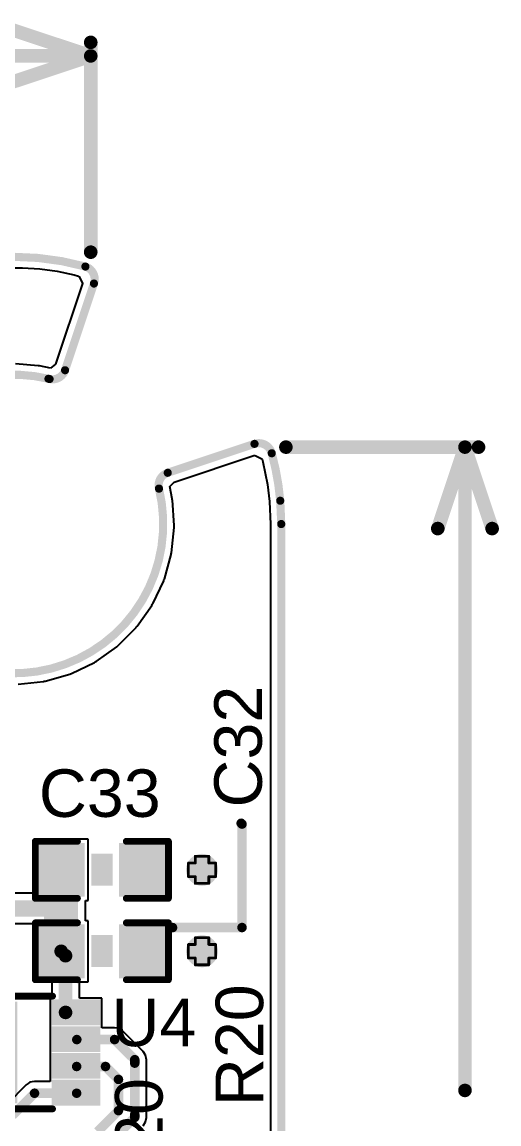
# Model space of a CAD drawing. Header units: inches. Extents: x -25 to 271, y -41 to 15.
# Drawn here: x 73.64 to 82.55, y -9.22 to 11.4 of the extents above; entities that cross this region are included whole.
import ezdxf

# ---------------------------------------------------------------- set-up
doc = ezdxf.new("R2010")
doc.units = ezdxf.units.IN
for name, color, linetype in [('Board_outline', 216, 'Continuous'), ('Bottom Layer', 5, 'Continuous'), ('Dimensions', 6, 'Continuous'), ('Drill Drawing', 1, 'Continuous'), ('Top Glue Points', 56, 'Continuous'), ('Top Layer', 1, 'Continuous'), ('Top Overlay', 2, 'Continuous'), ('Top Paste', 8, 'Continuous'), ('Top Solder', 216, 'Continuous'), ('Via Holes', 16, 'Continuous')]:
    doc.layers.add(name, color=color, linetype=linetype)
doc.styles.add('Arial', font='', dxfattribs={"height": 0.2})
doc.styles.get('Arial').set_extended_font_data('Arial')

# ---------------------------------------------------------------- blocks, each defined once
blk = doc.blocks.new('CAP_0603_52')
at = {"layer": 'Top Layer'}
for points in [[(-0.381, 0.445), (-0.381, -0.445), (-1.143, -0.445), (-1.143, 0.445)], [(1.143, 0.445), (1.143, -0.445), (0.381, -0.445), (0.381, 0.445)]]:
    blk.add_hatch(color=1, dxfattribs=at).paths.add_polyline_path(points)
at = {"layer": 'Top Paste'}
for points in [[(-0.381, 0.445), (-0.381, -0.445), (-1.143, -0.445), (-1.143, 0.445)], [(1.143, 0.445), (1.143, -0.445), (0.381, -0.445), (0.381, 0.445)]]:
    blk.add_hatch(color=8, dxfattribs=at).paths.add_polyline_path(points)
at = {"layer": 'Top Solder'}
for points in [[(-0.321, 0.504), (-0.321, -0.504), (-1.203, -0.504), (-1.203, 0.504)], [(1.203, 0.504), (1.203, -0.504), (0.321, -0.504), (0.321, 0.504)]]:
    blk.add_hatch(color=216, dxfattribs=at).paths.add_polyline_path(points)
at = {"layer": 'Top Overlay'}
for points in [[(-0.457, 0.533, 0.127, 0.127, 0), (-1.245, 0.533, 0.127, 0.127, 0)], [(-1.245, 0.533, 0.127, 0.127, 0), (-1.245, -0.533, 0.127, 0.127, 0)], [(1.245, 0.533, 0.127, 0.127, 0), (0.457, 0.533, 0.127, 0.127, 0)], [(1.245, 0.533, 0.127, 0.127, 0), (1.245, -0.533, 0.127, 0.127, 0)], [(-0.457, -0.533, 0.127, 0.127, 0), (-1.245, -0.533, 0.127, 0.127, 0)], [(1.245, -0.533, 0.127, 0.127, 0), (0.457, -0.533, 0.127, 0.127, 0)]]:
    blk.add_lwpolyline(points, format="xyseb", dxfattribs=at)
for points in [[(-1.276, 0.533, 0.0635, 0.0635, 1), (-1.213, 0.533, 0.0635, 0.0635, 1)], [(-1.276, 0.533, 0.0635, 0.0635, 1), (-1.213, 0.533, 0.0635, 0.0635, 1)], [(-0.489, 0.533, 0.0635, 0.0635, 1), (-0.425, 0.533, 0.0635, 0.0635, 1)], [(0.425, 0.533, 0.0635, 0.0635, 1), (0.489, 0.533, 0.0635, 0.0635, 1)], [(1.213, 0.533, 0.0635, 0.0635, 1), (1.276, 0.533, 0.0635, 0.0635, 1)], [(1.213, 0.533, 0.0635, 0.0635, 1), (1.276, 0.533, 0.0635, 0.0635, 1)], [(-1.276, -0.533, 0.0635, 0.0635, 1), (-1.213, -0.533, 0.0635, 0.0635, 1)], [(-1.276, -0.533, 0.0635, 0.0635, 1), (-1.213, -0.533, 0.0635, 0.0635, 1)], [(-0.489, -0.533, 0.0635, 0.0635, 1), (-0.425, -0.533, 0.0635, 0.0635, 1)], [(0.425, -0.533, 0.0635, 0.0635, 1), (0.489, -0.533, 0.0635, 0.0635, 1)], [(1.213, -0.533, 0.0635, 0.0635, 1), (1.276, -0.533, 0.0635, 0.0635, 1)], [(1.213, -0.533, 0.0635, 0.0635, 1), (1.276, -0.533, 0.0635, 0.0635, 1)]]:
    blk.add_lwpolyline(points, format="xyseb", close=True, dxfattribs=at)
blk = doc.blocks.new('CAP_0603_53')
at = {"layer": 'Top Layer'}
for points in [[(-0.381, 0.445), (-0.381, -0.445), (-1.143, -0.445), (-1.143, 0.445)], [(1.143, 0.445), (1.143, -0.445), (0.381, -0.445), (0.381, 0.445)]]:
    blk.add_hatch(color=1, dxfattribs=at).paths.add_polyline_path(points)
at = {"layer": 'Top Paste'}
for points in [[(-0.381, 0.445), (-0.381, -0.445), (-1.143, -0.445), (-1.143, 0.445)], [(1.143, 0.445), (1.143, -0.445), (0.381, -0.445), (0.381, 0.445)]]:
    blk.add_hatch(color=8, dxfattribs=at).paths.add_polyline_path(points)
at = {"layer": 'Top Solder'}
for points in [[(-0.321, 0.504), (-0.321, -0.504), (-1.203, -0.504), (-1.203, 0.504)], [(1.203, 0.504), (1.203, -0.504), (0.321, -0.504), (0.321, 0.504)]]:
    blk.add_hatch(color=216, dxfattribs=at).paths.add_polyline_path(points)
at = {"layer": 'Top Overlay'}
for points in [[(-0.457, 0.533, 0.127, 0.127, 0), (-1.245, 0.533, 0.127, 0.127, 0)], [(-1.245, 0.533, 0.127, 0.127, 0), (-1.245, -0.533, 0.127, 0.127, 0)], [(1.245, 0.533, 0.127, 0.127, 0), (0.457, 0.533, 0.127, 0.127, 0)], [(1.245, 0.533, 0.127, 0.127, 0), (1.245, -0.533, 0.127, 0.127, 0)], [(-0.457, -0.533, 0.127, 0.127, 0), (-1.245, -0.533, 0.127, 0.127, 0)], [(1.245, -0.533, 0.127, 0.127, 0), (0.457, -0.533, 0.127, 0.127, 0)]]:
    blk.add_lwpolyline(points, format="xyseb", dxfattribs=at)
for points in [[(-1.276, 0.533, 0.0635, 0.0635, 1), (-1.213, 0.533, 0.0635, 0.0635, 1)], [(-1.276, 0.533, 0.0635, 0.0635, 1), (-1.213, 0.533, 0.0635, 0.0635, 1)], [(-0.489, 0.533, 0.0635, 0.0635, 1), (-0.425, 0.533, 0.0635, 0.0635, 1)], [(0.425, 0.533, 0.0635, 0.0635, 1), (0.489, 0.533, 0.0635, 0.0635, 1)], [(1.213, 0.533, 0.0635, 0.0635, 1), (1.276, 0.533, 0.0635, 0.0635, 1)], [(1.213, 0.533, 0.0635, 0.0635, 1), (1.276, 0.533, 0.0635, 0.0635, 1)], [(-1.276, -0.533, 0.0635, 0.0635, 1), (-1.213, -0.533, 0.0635, 0.0635, 1)], [(-1.276, -0.533, 0.0635, 0.0635, 1), (-1.213, -0.533, 0.0635, 0.0635, 1)], [(-0.489, -0.533, 0.0635, 0.0635, 1), (-0.425, -0.533, 0.0635, 0.0635, 1)], [(0.425, -0.533, 0.0635, 0.0635, 1), (0.489, -0.533, 0.0635, 0.0635, 1)], [(1.213, -0.533, 0.0635, 0.0635, 1), (1.276, -0.533, 0.0635, 0.0635, 1)], [(1.213, -0.533, 0.0635, 0.0635, 1), (1.276, -0.533, 0.0635, 0.0635, 1)]]:
    blk.add_lwpolyline(points, format="xyseb", close=True, dxfattribs=at)
blk = doc.blocks.new('8_USON__2X3__129')
at = {"layer": 'Top Layer'}
for points in [[(-0.356, 0.14), (0.356, 0.14), (0.356, -0.14), (-0.356, -0.14)], [(1.198, 0.1), (1.498, 0.1), (1.498, -1.6), (1.198, -1.6)], [(2.34, 0.14), (3.051, 0.14), (3.051, -0.14), (2.34, -0.14)], [(-0.356, -0.36), (0.356, -0.36), (0.356, -0.64), (-0.356, -0.64)], [(2.34, -0.36), (3.051, -0.36), (3.051, -0.64), (2.34, -0.64)], [(-0.356, -0.86), (0.356, -0.86), (0.356, -1.14), (-0.356, -1.14)], [(2.34, -0.86), (3.051, -0.86), (3.051, -1.14), (2.34, -1.14)], [(-0.356, -1.36), (0.356, -1.36), (0.356, -1.64), (-0.356, -1.64)], [(2.34, -1.36), (3.051, -1.36), (3.051, -1.64), (2.34, -1.64)]]:
    blk.add_hatch(color=1, dxfattribs=at).paths.add_polyline_path(points)
at = {"layer": 'Top Paste'}
for points in [[(-0.356, 0.14), (0.356, 0.14), (0.356, -0.14), (-0.356, -0.14)], [(1.198, 0.1), (1.498, 0.1), (1.498, -1.6), (1.198, -1.6)], [(2.34, 0.14), (3.051, 0.14), (3.051, -0.14), (2.34, -0.14)], [(-0.356, -0.36), (0.356, -0.36), (0.356, -0.64), (-0.356, -0.64)], [(2.34, -0.36), (3.051, -0.36), (3.051, -0.64), (2.34, -0.64)], [(-0.356, -0.86), (0.356, -0.86), (0.356, -1.14), (-0.356, -1.14)], [(2.34, -0.86), (3.051, -0.86), (3.051, -1.14), (2.34, -1.14)], [(-0.356, -1.36), (0.356, -1.36), (0.356, -1.64), (-0.356, -1.64)], [(2.34, -1.36), (3.051, -1.36), (3.051, -1.64), (2.34, -1.64)]]:
    blk.add_hatch(color=8, dxfattribs=at).paths.add_polyline_path(points)
at = {"layer": 'Top Solder'}
for points in [[(-0.457, 0.242), (0.457, 0.242), (0.457, -0.242), (-0.457, -0.242)], [(2.238, 0.242), (3.152, 0.242), (3.152, -0.242), (2.238, -0.242)], [(1.096, 0.202), (1.599, 0.202), (1.599, -1.702), (1.096, -1.702)], [(-0.457, -0.258), (0.457, -0.258), (0.457, -0.742), (-0.457, -0.742)], [(2.238, -0.258), (3.152, -0.258), (3.152, -0.742), (2.238, -0.742)], [(-0.457, -0.758), (0.457, -0.758), (0.457, -1.242), (-0.457, -1.242)], [(2.238, -0.758), (3.152, -0.758), (3.152, -1.242), (2.238, -1.242)], [(-0.457, -1.258), (0.457, -1.258), (0.457, -1.742), (-0.457, -1.742)], [(2.238, -1.258), (3.152, -1.258), (3.152, -1.742), (2.238, -1.742)]]:
    blk.add_hatch(color=216, dxfattribs=at).paths.add_polyline_path(points)
at = {"layer": 'Top Overlay'}
for points in [[(-0.604, 0.025, 0.254, 0.254, 1), (-0.717, 0.025, 0.254, 0.254, 1)], [(0.32, 0.305, 0.0635, 0.0635, 1), (0.383, 0.305, 0.0635, 0.0635, 1)], [(2.225, 0.305, 0.0635, 0.0635, 1), (2.288, 0.305, 0.0635, 0.0635, 1)], [(-0.781, 0.025, 0.127, 0.127, 1), (-0.654, 0.025, 0.127, 0.127, 1)], [(-0.667, 0.025, 0.127, 0.127, 1), (-0.54, 0.025, 0.127, 0.127, 1)], [(0.32, -1.805, 0.0635, 0.0635, 1), (0.383, -1.805, 0.0635, 0.0635, 1)], [(2.225, -1.805, 0.0635, 0.0635, 1), (2.288, -1.805, 0.0635, 0.0635, 1)]]:
    blk.add_lwpolyline(points, format="xyseb", close=True, dxfattribs=at)
for points in [[(0.352, 0.305, 0.127, 0.127, 0), (2.257, 0.305, 0.127, 0.127, 0)], [(0.352, -1.805, 0.127, 0.127, 0), (2.257, -1.805, 0.127, 0.127, 0)]]:
    blk.add_lwpolyline(points, format="xyseb", dxfattribs=at)

msp = doc.modelspace()

# ---------------------------------------------------------------- hatches: boundary and pattern name
at = {"layer": 'Bottom Layer'}
h = msp.add_hatch(color=5, dxfattribs=at)
edge = h.paths.add_edge_path()
edge.add_arc((77, -4.46), 0.3, 0, 360)
h = msp.add_hatch(color=5, dxfattribs=at)
edge = h.paths.add_edge_path()
edge.add_arc((77, -5.984), 0.3, 0, 360)
at = {"layer": 'Top Glue Points'}
for points in [[(74.928, -4.756), (75.328, -4.756), (75.328, -4.156), (74.928, -4.156)], [(74.928, -6.28), (75.328, -6.28), (75.328, -5.68), (74.928, -5.68)]]:
    msp.add_hatch(color=56, dxfattribs=at).paths.add_polyline_path(points)
at = {"layer": 'Top Layer'}
h = msp.add_hatch(color=1, dxfattribs=at)
edge = h.paths.add_edge_path()
edge.add_arc((77, -4.46), 0.3, 0, 360)
h = msp.add_hatch(color=1, dxfattribs=at)
edge = h.paths.add_edge_path()
edge.add_arc((77, -5.984), 0.3, 0, 360)
at = {"layer": 'Via Holes'}
h = msp.add_hatch(color=7, dxfattribs=at)
edge = h.paths.add_edge_path()
edge.add_arc((77, -4.46), 0.15, 0, 360)
h = msp.add_hatch(color=7, dxfattribs=at)
edge = h.paths.add_edge_path()
edge.add_arc((77, -5.984), 0.15, 0, 360)

# ---------------------------------------------------------------- linework, layer by layer
at = {"layer": 'Board_outline'}
for points in [[(73.481, 7.011, 0.152, 0.152, -0.067878), (74.82, 6.829, 0.152, 0.152, 0)], [(74.82, 6.829, 0.152, 0.152, -0.418187), (74.98, 6.511, 0.152, 0.152, 0)], [(74.44, 4.889, 0.152, 0.152, 0), (74.98, 6.511, 0.152, 0.152, 0)], [(74.44, 4.889, 0.152, 0.152, -0.382596), (74.15, 4.724, 0.152, 0.152, 0)], [(72.598, -0.639, 0.152, 0.152, -0.957292), (74.13, 4.729, 0.152, 0.152, 0)], [(74.13, 4.729, 0.152, 0.152, 0), (74.15, 4.724, 0.152, 0.152, 0)], [(76.359, 2.97, 0.152, 0.152, 0), (77.981, 3.511, 0.152, 0.152, 0)], [(77.981, 3.511, 0.152, 0.152, -0.436018), (78.303, 3.335, 0.152, 0.152, 0)], [(78.303, 3.335, 0.152, 0.152, -0.045205), (78.462, 2.447, 0.152, 0.152, 0)], [(76.195, 2.674, 0.152, 0.152, -0.389655), (76.359, 2.97, 0.152, 0.152, 0)], [(76.195, 2.674, 0.152, 0.152, -0.560882), (72.832, -0.706, 0.152, 0.152, 0)], [(78.462, 2.447, 0.152, 0.152, 0), (78.481, 2.011, 0.152, 0.152, 0)], [(78.481, -32.989, 0.152, 0.152, 0), (78.481, 2.011, 0.152, 0.152, 0)]]:
    msp.add_lwpolyline(points, format="xyseb", dxfattribs=at)
for points in [[(74.782, 6.829, 0.0762, 0.0762, 1), (74.858, 6.829, 0.0762, 0.0762, 1)], [(74.782, 6.829, 0.0762, 0.0762, 1), (74.858, 6.829, 0.0762, 0.0762, 1)], [(74.942, 6.511, 0.0762, 0.0762, 1), (75.018, 6.511, 0.0762, 0.0762, 1)], [(74.942, 6.511, 0.0762, 0.0762, 1), (75.018, 6.511, 0.0762, 0.0762, 1)], [(74.402, 4.889, 0.0762, 0.0762, 1), (74.478, 4.889, 0.0762, 0.0762, 1)], [(74.402, 4.889, 0.0762, 0.0762, 1), (74.478, 4.889, 0.0762, 0.0762, 1)], [(74.092, 4.729, 0.0762, 0.0762, 1), (74.168, 4.729, 0.0762, 0.0762, 1)], [(74.092, 4.729, 0.0762, 0.0762, 1), (74.168, 4.729, 0.0762, 0.0762, 1)], [(74.112, 4.724, 0.0762, 0.0762, 1), (74.188, 4.724, 0.0762, 0.0762, 1)], [(74.112, 4.724, 0.0762, 0.0762, 1), (74.188, 4.724, 0.0762, 0.0762, 1)], [(77.943, 3.511, 0.0762, 0.0762, 1), (78.019, 3.511, 0.0762, 0.0762, 1)], [(77.943, 3.511, 0.0762, 0.0762, 1), (78.019, 3.511, 0.0762, 0.0762, 1)], [(78.265, 3.335, 0.0762, 0.0762, 1), (78.341, 3.335, 0.0762, 0.0762, 1)], [(78.265, 3.335, 0.0762, 0.0762, 1), (78.341, 3.335, 0.0762, 0.0762, 1)], [(76.321, 2.97, 0.0762, 0.0762, 1), (76.397, 2.97, 0.0762, 0.0762, 1)], [(76.321, 2.97, 0.0762, 0.0762, 1), (76.397, 2.97, 0.0762, 0.0762, 1)], [(76.157, 2.674, 0.0762, 0.0762, 1), (76.234, 2.674, 0.0762, 0.0762, 1)], [(76.157, 2.674, 0.0762, 0.0762, 1), (76.234, 2.674, 0.0762, 0.0762, 1)], [(78.424, 2.447, 0.0762, 0.0762, 1), (78.5, 2.447, 0.0762, 0.0762, 1)], [(78.424, 2.447, 0.0762, 0.0762, 1), (78.5, 2.447, 0.0762, 0.0762, 1)], [(78.443, 2.011, 0.0762, 0.0762, 1), (78.519, 2.011, 0.0762, 0.0762, 1)], [(78.443, 2.011, 0.0762, 0.0762, 1), (78.519, 2.011, 0.0762, 0.0762, 1)]]:
    msp.add_lwpolyline(points, format="xyseb", close=True, dxfattribs=at)
at = {"layer": 'Bottom Layer'}
for p, q in [((73.481, 6.808), (73.644, 6.808)), ((73.644, 6.808), (73.968, 6.785)), ((73.968, 6.785), (74.29, 6.742)), ((74.29, 6.742), (74.609, 6.676)), ((74.609, 6.676), (74.693, 6.652)), ((74.693, 6.652), (74.699, 6.647)), ((74.699, 6.647), (74.766, 6.517)), ((74.766, 6.514), (74.263, 5.004)), ((74.766, 6.517), (74.766, 6.514)), ((73.937, 4.974), (73.512, 5.009)), ((73.948, 4.971), (73.937, 4.974)), ((73.96, 4.971), (73.948, 4.971)), ((74.169, 4.929), (73.96, 4.971)), ((74.263, 5.004), (74.169, 4.929)), ((76.482, 2.796), (77.985, 3.297)), ((77.985, 3.297), (77.996, 3.296)), ((77.996, 3.296), (78.117, 3.229)), ((78.117, 3.229), (78.122, 3.223)), ((78.122, 3.223), (78.135, 3.176)), ((78.135, 3.176), (78.183, 2.965)), ((78.183, 2.965), (78.221, 2.752)), ((76.395, 2.714), (76.482, 2.796)), ((76.442, 2.481), (76.395, 2.714)), ((78.221, 2.752), (78.25, 2.537)), ((76.442, 2.468), (76.442, 2.481)), ((78.25, 2.537), (78.259, 2.433)), ((76.445, 2.455), (76.442, 2.468)), ((76.478, 1.981), (76.445, 2.455)), ((78.259, 2.433), (78.277, 2.007)), ((76.43, 1.473), (76.478, 1.946)), ((76.476, 1.963), (76.478, 1.981)), ((76.478, 1.946), (76.476, 1.963)), ((78.277, 2.007), (78.277, -11.117)), ((76.423, 1.439), (76.425, 1.456)), ((76.425, 1.456), (76.43, 1.473)), ((76.296, 0.981), (76.423, 1.439)), ((76.08, 0.519), (76.283, 0.948)), ((76.283, 0.948), (76.288, 0.965)), ((76.288, 0.965), (76.296, 0.981)), ((75.789, 0.099), (76.063, 0.489)), ((76.063, 0.489), (76.07, 0.505)), ((76.07, 0.505), (76.08, 0.519)), ((75.432, -0.264), (75.767, 0.073)), ((75.767, 0.073), (75.777, 0.087)), ((75.777, 0.087), (75.789, 0.099)), ((75.018, -0.562), (75.405, -0.287)), ((75.405, -0.287), (75.417, -0.274)), ((75.417, -0.274), (75.432, -0.264)), ((74.559, -0.785), (74.988, -0.58)), ((74.988, -0.58), (75.002, -0.569)), ((75.002, -0.569), (75.018, -0.562)), ((74.069, -0.927), (74.526, -0.798)), ((74.526, -0.798), (74.542, -0.79)), ((74.542, -0.79), (74.559, -0.785)), ((73.562, -0.985), (74.035, -0.934)), ((74.035, -0.934), (74.052, -0.929)), ((74.052, -0.929), (74.069, -0.927))]:
    msp.add_line(p, q, dxfattribs=at)
at = {"layer": 'Dimensions'}
for points in [[(73.396, 11.278, 0.254, 0.254, 0), (74.92, 10.77, 0.254, 0.254, 0)], [(74.92, 7.098, 0.254, 0.254, 0), (74.92, 11.024, 0.254, 0.254, 0)], [(35.337, 10.77, 0.254, 0.254, 0), (74.92, 10.77, 0.254, 0.254, 0)], [(73.396, 10.262, 0.254, 0.254, 0), (74.92, 10.77, 0.254, 0.254, 0)], [(78.567, 3.45, 0.254, 0.254, 0), (82.169, 3.45, 0.254, 0.254, 0)], [(81.407, 1.926, 0.254, 0.254, 0), (81.915, 3.45, 0.254, 0.254, 0)], [(81.915, 3.45, 0.254, 0.254, 0), (82.423, 1.926, 0.254, 0.254, 0)], [(81.915, -8.588, 0.254, 0.254, 0), (81.915, 3.45, 0.254, 0.254, 0)]]:
    msp.add_lwpolyline(points, format="xyseb", dxfattribs=at)
for points in [[(74.856, 11.024, 0.127, 0.127, 1), (74.983, 11.024, 0.127, 0.127, 1)], [(74.856, 10.77, 0.127, 0.127, 1), (74.983, 10.77, 0.127, 0.127, 1)], [(74.856, 10.77, 0.127, 0.127, 1), (74.983, 10.77, 0.127, 0.127, 1)], [(74.856, 10.77, 0.127, 0.127, 1), (74.983, 10.77, 0.127, 0.127, 1)], [(74.856, 7.098, 0.127, 0.127, 1), (74.983, 7.098, 0.127, 0.127, 1)], [(78.504, 3.45, 0.127, 0.127, 1), (78.631, 3.45, 0.127, 0.127, 1)], [(81.852, 3.45, 0.127, 0.127, 1), (81.978, 3.45, 0.127, 0.127, 1)], [(81.852, 3.45, 0.127, 0.127, 1), (81.978, 3.45, 0.127, 0.127, 1)], [(81.852, 3.45, 0.127, 0.127, 1), (81.978, 3.45, 0.127, 0.127, 1)], [(82.105, 3.45, 0.127, 0.127, 1), (82.232, 3.45, 0.127, 0.127, 1)], [(81.343, 1.926, 0.127, 0.127, 1), (81.471, 1.926, 0.127, 0.127, 1)], [(82.359, 1.926, 0.127, 0.127, 1), (82.486, 1.926, 0.127, 0.127, 1)], [(81.852, -8.588, 0.127, 0.127, 1), (81.978, -8.588, 0.127, 0.127, 1)]]:
    msp.add_lwpolyline(points, format="xyseb", close=True, dxfattribs=at)
at = {"layer": 'Drill Drawing'}
for points in [[(76.746, -4.587, 0.0508, 0.0508, 0), (76.746, -4.333, 0.0508, 0.0508, 0)], [(76.746, -4.333, 0.0508, 0.0508, 0), (76.873, -4.333, 0.0508, 0.0508, 0)], [(76.873, -4.333, 0.0508, 0.0508, 0), (76.873, -4.206, 0.0508, 0.0508, 0)], [(76.873, -4.206, 0.0508, 0.0508, 0), (77.127, -4.206, 0.0508, 0.0508, 0)], [(77.127, -4.333, 0.0508, 0.0508, 0), (77.127, -4.206, 0.0508, 0.0508, 0)], [(77.127, -4.333, 0.0508, 0.0508, 0), (77.254, -4.333, 0.0508, 0.0508, 0)], [(77.254, -4.587, 0.0508, 0.0508, 0), (77.254, -4.333, 0.0508, 0.0508, 0)], [(76.746, -4.587, 0.0508, 0.0508, 0), (76.873, -4.587, 0.0508, 0.0508, 0)], [(76.873, -4.714, 0.0508, 0.0508, 0), (76.873, -4.587, 0.0508, 0.0508, 0)], [(76.873, -4.714, 0.0508, 0.0508, 0), (77.127, -4.714, 0.0508, 0.0508, 0)], [(77.127, -4.587, 0.0508, 0.0508, 0), (77.254, -4.587, 0.0508, 0.0508, 0)], [(77.127, -4.714, 0.0508, 0.0508, 0), (77.127, -4.587, 0.0508, 0.0508, 0)], [(76.873, -5.857, 0.0508, 0.0508, 0), (76.873, -5.73, 0.0508, 0.0508, 0)], [(76.873, -5.73, 0.0508, 0.0508, 0), (77.127, -5.73, 0.0508, 0.0508, 0)], [(77.127, -5.857, 0.0508, 0.0508, 0), (77.127, -5.73, 0.0508, 0.0508, 0)], [(76.746, -6.111, 0.0508, 0.0508, 0), (76.746, -5.857, 0.0508, 0.0508, 0)], [(76.746, -5.857, 0.0508, 0.0508, 0), (76.873, -5.857, 0.0508, 0.0508, 0)], [(77.127, -5.857, 0.0508, 0.0508, 0), (77.254, -5.857, 0.0508, 0.0508, 0)], [(77.254, -6.111, 0.0508, 0.0508, 0), (77.254, -5.857, 0.0508, 0.0508, 0)], [(76.746, -6.111, 0.0508, 0.0508, 0), (76.873, -6.111, 0.0508, 0.0508, 0)], [(76.873, -6.238, 0.0508, 0.0508, 0), (76.873, -6.111, 0.0508, 0.0508, 0)], [(77.127, -6.111, 0.0508, 0.0508, 0), (77.254, -6.111, 0.0508, 0.0508, 0)], [(77.127, -6.238, 0.0508, 0.0508, 0), (77.127, -6.111, 0.0508, 0.0508, 0)], [(76.873, -6.238, 0.0508, 0.0508, 0), (77.127, -6.238, 0.0508, 0.0508, 0)]]:
    msp.add_lwpolyline(points, format="xyseb", dxfattribs=at)
for points in [[(76.733, -4.333, 0.0254, 0.0254, 1), (76.759, -4.333, 0.0254, 0.0254, 1)], [(76.733, -4.333, 0.0254, 0.0254, 1), (76.759, -4.333, 0.0254, 0.0254, 1)], [(76.86, -4.206, 0.0254, 0.0254, 1), (76.886, -4.206, 0.0254, 0.0254, 1)], [(76.86, -4.206, 0.0254, 0.0254, 1), (76.886, -4.206, 0.0254, 0.0254, 1)], [(76.86, -4.333, 0.0254, 0.0254, 1), (76.886, -4.333, 0.0254, 0.0254, 1)], [(76.86, -4.333, 0.0254, 0.0254, 1), (76.886, -4.333, 0.0254, 0.0254, 1)], [(77.114, -4.206, 0.0254, 0.0254, 1), (77.14, -4.206, 0.0254, 0.0254, 1)], [(77.114, -4.206, 0.0254, 0.0254, 1), (77.14, -4.206, 0.0254, 0.0254, 1)], [(77.114, -4.333, 0.0254, 0.0254, 1), (77.14, -4.333, 0.0254, 0.0254, 1)], [(77.114, -4.333, 0.0254, 0.0254, 1), (77.14, -4.333, 0.0254, 0.0254, 1)], [(77.241, -4.333, 0.0254, 0.0254, 1), (77.267, -4.333, 0.0254, 0.0254, 1)], [(77.241, -4.333, 0.0254, 0.0254, 1), (77.267, -4.333, 0.0254, 0.0254, 1)], [(76.733, -4.587, 0.0254, 0.0254, 1), (76.759, -4.587, 0.0254, 0.0254, 1)], [(76.733, -4.587, 0.0254, 0.0254, 1), (76.759, -4.587, 0.0254, 0.0254, 1)], [(76.86, -4.587, 0.0254, 0.0254, 1), (76.886, -4.587, 0.0254, 0.0254, 1)], [(76.86, -4.587, 0.0254, 0.0254, 1), (76.886, -4.587, 0.0254, 0.0254, 1)], [(76.86, -4.714, 0.0254, 0.0254, 1), (76.886, -4.714, 0.0254, 0.0254, 1)], [(76.86, -4.714, 0.0254, 0.0254, 1), (76.886, -4.714, 0.0254, 0.0254, 1)], [(77.114, -4.587, 0.0254, 0.0254, 1), (77.14, -4.587, 0.0254, 0.0254, 1)], [(77.114, -4.587, 0.0254, 0.0254, 1), (77.14, -4.587, 0.0254, 0.0254, 1)], [(77.114, -4.714, 0.0254, 0.0254, 1), (77.14, -4.714, 0.0254, 0.0254, 1)], [(77.114, -4.714, 0.0254, 0.0254, 1), (77.14, -4.714, 0.0254, 0.0254, 1)], [(77.241, -4.587, 0.0254, 0.0254, 1), (77.267, -4.587, 0.0254, 0.0254, 1)], [(77.241, -4.587, 0.0254, 0.0254, 1), (77.267, -4.587, 0.0254, 0.0254, 1)], [(76.86, -5.73, 0.0254, 0.0254, 1), (76.886, -5.73, 0.0254, 0.0254, 1)], [(76.86, -5.73, 0.0254, 0.0254, 1), (76.886, -5.73, 0.0254, 0.0254, 1)], [(77.114, -5.73, 0.0254, 0.0254, 1), (77.14, -5.73, 0.0254, 0.0254, 1)], [(77.114, -5.73, 0.0254, 0.0254, 1), (77.14, -5.73, 0.0254, 0.0254, 1)], [(76.733, -5.857, 0.0254, 0.0254, 1), (76.759, -5.857, 0.0254, 0.0254, 1)], [(76.733, -5.857, 0.0254, 0.0254, 1), (76.759, -5.857, 0.0254, 0.0254, 1)], [(76.86, -5.857, 0.0254, 0.0254, 1), (76.886, -5.857, 0.0254, 0.0254, 1)], [(76.86, -5.857, 0.0254, 0.0254, 1), (76.886, -5.857, 0.0254, 0.0254, 1)], [(77.114, -5.857, 0.0254, 0.0254, 1), (77.14, -5.857, 0.0254, 0.0254, 1)], [(77.114, -5.857, 0.0254, 0.0254, 1), (77.14, -5.857, 0.0254, 0.0254, 1)], [(77.241, -5.857, 0.0254, 0.0254, 1), (77.267, -5.857, 0.0254, 0.0254, 1)], [(77.241, -5.857, 0.0254, 0.0254, 1), (77.267, -5.857, 0.0254, 0.0254, 1)], [(76.733, -6.111, 0.0254, 0.0254, 1), (76.759, -6.111, 0.0254, 0.0254, 1)], [(76.733, -6.111, 0.0254, 0.0254, 1), (76.759, -6.111, 0.0254, 0.0254, 1)], [(76.86, -6.111, 0.0254, 0.0254, 1), (76.886, -6.111, 0.0254, 0.0254, 1)], [(76.86, -6.111, 0.0254, 0.0254, 1), (76.886, -6.111, 0.0254, 0.0254, 1)], [(77.114, -6.111, 0.0254, 0.0254, 1), (77.14, -6.111, 0.0254, 0.0254, 1)], [(77.114, -6.111, 0.0254, 0.0254, 1), (77.14, -6.111, 0.0254, 0.0254, 1)], [(77.241, -6.111, 0.0254, 0.0254, 1), (77.267, -6.111, 0.0254, 0.0254, 1)], [(77.241, -6.111, 0.0254, 0.0254, 1), (77.267, -6.111, 0.0254, 0.0254, 1)], [(76.86, -6.238, 0.0254, 0.0254, 1), (76.886, -6.238, 0.0254, 0.0254, 1)], [(76.86, -6.238, 0.0254, 0.0254, 1), (76.886, -6.238, 0.0254, 0.0254, 1)], [(77.114, -6.238, 0.0254, 0.0254, 1), (77.14, -6.238, 0.0254, 0.0254, 1)], [(77.114, -6.238, 0.0254, 0.0254, 1), (77.14, -6.238, 0.0254, 0.0254, 1)]]:
    msp.add_lwpolyline(points, format="xyseb", close=True, dxfattribs=at)
at = {"layer": 'Top Layer'}
for p, q in [((73.481, 6.808), (73.644, 6.808)), ((73.644, 6.808), (73.968, 6.785)), ((73.968, 6.785), (74.29, 6.742)), ((74.29, 6.742), (74.609, 6.676)), ((74.609, 6.676), (74.693, 6.652)), ((74.693, 6.652), (74.699, 6.647)), ((74.699, 6.647), (74.766, 6.517)), ((74.766, 6.514), (74.263, 5.004)), ((74.766, 6.517), (74.766, 6.514)), ((73.937, 4.974), (73.512, 5.009)), ((73.948, 4.971), (73.937, 4.974)), ((73.96, 4.971), (73.948, 4.971)), ((74.169, 4.929), (73.96, 4.971)), ((74.263, 5.004), (74.169, 4.929)), ((76.482, 2.796), (77.985, 3.297)), ((77.985, 3.297), (77.996, 3.296)), ((77.996, 3.296), (78.117, 3.229)), ((78.117, 3.229), (78.122, 3.223)), ((78.122, 3.223), (78.135, 3.176)), ((78.135, 3.176), (78.183, 2.965)), ((78.183, 2.965), (78.221, 2.752)), ((76.395, 2.714), (76.482, 2.796)), ((76.442, 2.481), (76.395, 2.714)), ((78.221, 2.752), (78.25, 2.537)), ((76.442, 2.468), (76.442, 2.481)), ((78.25, 2.537), (78.259, 2.433)), ((76.445, 2.455), (76.442, 2.468)), ((76.478, 1.981), (76.445, 2.455)), ((78.259, 2.433), (78.277, 2.007)), ((76.43, 1.473), (76.478, 1.946)), ((76.476, 1.963), (76.478, 1.981)), ((76.478, 1.946), (76.476, 1.963)), ((78.277, 2.007), (78.277, -11.117)), ((76.423, 1.439), (76.425, 1.456)), ((76.425, 1.456), (76.43, 1.473)), ((76.296, 0.981), (76.423, 1.439)), ((76.08, 0.519), (76.283, 0.948)), ((76.283, 0.948), (76.288, 0.965)), ((76.288, 0.965), (76.296, 0.981)), ((75.789, 0.099), (76.063, 0.489)), ((76.063, 0.489), (76.07, 0.505)), ((76.07, 0.505), (76.08, 0.519)), ((75.432, -0.264), (75.767, 0.073)), ((75.767, 0.073), (75.777, 0.087)), ((75.777, 0.087), (75.789, 0.099)), ((75.018, -0.562), (75.405, -0.287)), ((75.405, -0.287), (75.417, -0.274)), ((75.417, -0.274), (75.432, -0.264)), ((74.559, -0.785), (74.988, -0.58)), ((74.988, -0.58), (75.002, -0.569)), ((75.002, -0.569), (75.018, -0.562)), ((74.069, -0.927), (74.526, -0.798)), ((74.526, -0.798), (74.542, -0.79)), ((74.542, -0.79), (74.559, -0.785)), ((73.562, -0.985), (74.035, -0.934)), ((74.035, -0.934), (74.052, -0.929)), ((74.052, -0.929), (74.069, -0.927)), ((74.874, -3.889), (73.858, -3.889)), ((73.858, -3.889), (73.858, -4.897)), ((74.874, -5.032), (74.874, -3.889)), ((73.858, -4.897), (73.264, -4.897)), ((74.819, -5.413), (74.819, -5.032)), ((74.819, -5.032), (74.874, -5.032)), ((73.16, -5.466), (73.858, -5.466)), ((73.858, -5.466), (73.858, -6.556)), ((74.874, -5.413), (74.819, -5.413)), ((74.874, -6.556), (74.874, -5.413)), ((73.858, -6.556), (74.19, -6.556)), ((74.19, -6.556), (74.19, -6.861)), ((74.708, -6.861), (74.708, -6.556)), ((74.708, -6.556), (74.874, -6.556)), ((74.19, -6.861), (74.161, -6.861)), ((74.161, -6.861), (74.161, -7.395)), ((75.126, -6.861), (74.708, -6.861)), ((75.126, -7.416), (75.126, -6.861)), ((74.161, -7.395), (74.161, -8.42)), ((75.365, -7.416), (75.126, -7.416)), ((75.449, -7.432), (75.365, -7.416)), ((75.521, -7.48), (75.449, -7.432)), ((75.898, -7.858), (75.521, -7.48)), ((75.946, -7.929), (75.898, -7.858)), ((75.963, -8.013), (75.946, -7.929)), ((75.963, -9.092), (75.963, -8.013)), ((73.784, -8.436), (73.751, -8.459)), ((73.823, -8.429), (73.784, -8.436)), ((73.784, -8.436), (73.784, -8.436)), ((73.784, -8.436), (73.784, -8.436)), ((73.869, -8.42), (73.823, -8.429)), ((74.161, -8.42), (73.869, -8.42)), ((73.713, -8.484), (73.361, -8.836)), ((73.751, -8.459), (73.713, -8.484)), ((75.898, -9.248), (75.946, -9.177)), ((75.946, -9.177), (75.963, -9.092))]:
    msp.add_line(p, q, dxfattribs=at)
for points in [[(74.366, -5.984, 0.635, 0.635, 0), (74.366, -4.46, 0.635, 0.635, 0)], [(71.912, -5.182, 0.305, 0.305, 0), (74.216, -5.182, 0.305, 0.305, 0)], [(74.366, -5.984, 0.254, 0.254, 0), (74.449, -6.067, 0.254, 0.254, 0)], [(74.449, -7.128, 0.254, 0.254, 0), (74.449, -6.067, 0.254, 0.254, 0)], [(74.66, -7.636, 0.178, 0.178, 0), (75.365, -7.636, 0.178, 0.178, 0)], [(75.365, -7.636, 0.178, 0.178, 0), (75.743, -8.013, 0.178, 0.178, 0)], [(75.743, -8.077, 0.178, 0.178, 0), (75.743, -8.013, 0.178, 0.178, 0)], [(75.743, -9.042, 0.178, 0.178, 0), (75.743, -8.077, 0.178, 0.178, 0)], [(74.656, -8.14, 0.178, 0.178, 0), (75.196, -8.14, 0.178, 0.178, 0)], [(75.196, -8.14, 0.178, 0.178, 0), (75.438, -8.382, 0.178, 0.178, 0)], [(75.438, -8.966, 0.178, 0.178, 0), (75.438, -8.382, 0.178, 0.178, 0)], [(73.453, -9.056, 0.178, 0.178, 0), (73.869, -8.64, 0.178, 0.178, 0)], [(73.869, -8.64, 0.178, 0.178, 0), (74.656, -8.64, 0.178, 0.178, 0)], [(75.044, -9.36, 0.178, 0.178, 0), (75.438, -8.966, 0.178, 0.178, 0)], [(75.17, -9.665, 0.178, 0.178, 0), (75.743, -9.092, 0.178, 0.178, 0)], [(75.743, -9.092, 0.178, 0.178, 0), (75.743, -9.042, 0.178, 0.178, 0)]]:
    msp.add_lwpolyline(points, format="xyseb", dxfattribs=at)
for points in [[(74.207, -4.46, 0.318, 0.318, 1), (74.525, -4.46, 0.318, 0.318, 1)], [(74.14, -5.182, 0.152, 0.152, 1), (74.292, -5.182, 0.152, 0.152, 1)], [(74.207, -5.984, 0.318, 0.318, 1), (74.525, -5.984, 0.318, 0.318, 1)], [(74.303, -5.984, 0.127, 0.127, 1), (74.43, -5.984, 0.127, 0.127, 1)], [(74.385, -6.067, 0.127, 0.127, 1), (74.512, -6.067, 0.127, 0.127, 1)], [(74.385, -6.067, 0.127, 0.127, 1), (74.512, -6.067, 0.127, 0.127, 1)], [(74.385, -7.128, 0.127, 0.127, 1), (74.512, -7.128, 0.127, 0.127, 1)], [(74.615, -7.636, 0.0889, 0.0889, 1), (74.704, -7.636, 0.0889, 0.0889, 1)], [(75.321, -7.636, 0.0889, 0.0889, 1), (75.41, -7.636, 0.0889, 0.0889, 1)], [(75.321, -7.636, 0.0889, 0.0889, 1), (75.41, -7.636, 0.0889, 0.0889, 1)], [(75.698, -8.013, 0.0889, 0.0889, 1), (75.787, -8.013, 0.0889, 0.0889, 1)], [(75.698, -8.013, 0.0889, 0.0889, 1), (75.787, -8.013, 0.0889, 0.0889, 1)], [(75.698, -8.077, 0.0889, 0.0889, 1), (75.787, -8.077, 0.0889, 0.0889, 1)], [(75.698, -8.077, 0.0889, 0.0889, 1), (75.787, -8.077, 0.0889, 0.0889, 1)], [(74.612, -8.14, 0.0889, 0.0889, 1), (74.7, -8.14, 0.0889, 0.0889, 1)], [(75.151, -8.14, 0.0889, 0.0889, 1), (75.24, -8.14, 0.0889, 0.0889, 1)], [(75.151, -8.14, 0.0889, 0.0889, 1), (75.24, -8.14, 0.0889, 0.0889, 1)], [(75.394, -8.382, 0.0889, 0.0889, 1), (75.482, -8.382, 0.0889, 0.0889, 1)], [(75.394, -8.382, 0.0889, 0.0889, 1), (75.482, -8.382, 0.0889, 0.0889, 1)], [(73.824, -8.64, 0.0889, 0.0889, 1), (73.913, -8.64, 0.0889, 0.0889, 1)], [(73.824, -8.64, 0.0889, 0.0889, 1), (73.913, -8.64, 0.0889, 0.0889, 1)], [(74.612, -8.64, 0.0889, 0.0889, 1), (74.7, -8.64, 0.0889, 0.0889, 1)], [(75.394, -8.966, 0.0889, 0.0889, 1), (75.482, -8.966, 0.0889, 0.0889, 1)], [(75.394, -8.966, 0.0889, 0.0889, 1), (75.482, -8.966, 0.0889, 0.0889, 1)], [(75.698, -9.042, 0.0889, 0.0889, 1), (75.787, -9.042, 0.0889, 0.0889, 1)], [(75.698, -9.042, 0.0889, 0.0889, 1), (75.787, -9.042, 0.0889, 0.0889, 1)], [(75.698, -9.092, 0.0889, 0.0889, 1), (75.787, -9.092, 0.0889, 0.0889, 1)], [(75.698, -9.092, 0.0889, 0.0889, 1), (75.787, -9.092, 0.0889, 0.0889, 1)]]:
    msp.add_lwpolyline(points, format="xyseb", close=True, dxfattribs=at)
at = {"layer": 'Top Overlay'}
for points in [[(77.731, -3.588, 0.178, 0.178, 0), (77.748, -3.604, 0.178, 0.178, 0)], [(77.748, -5.54, 0.178, 0.178, 0), (77.748, -3.604, 0.178, 0.178, 0)], [(76.449, -5.54, 0.178, 0.178, 0), (77.748, -5.54, 0.178, 0.178, 0)]]:
    msp.add_lwpolyline(points, format="xyseb", dxfattribs=at)
for points in [[(77.687, -3.588, 0.0889, 0.0889, 1), (77.776, -3.588, 0.0889, 0.0889, 1)], [(77.703, -3.604, 0.0889, 0.0889, 1), (77.792, -3.604, 0.0889, 0.0889, 1)], [(77.703, -3.604, 0.0889, 0.0889, 1), (77.792, -3.604, 0.0889, 0.0889, 1)], [(76.404, -5.54, 0.0889, 0.0889, 1), (76.493, -5.54, 0.0889, 0.0889, 1)], [(77.703, -5.54, 0.0889, 0.0889, 1), (77.792, -5.54, 0.0889, 0.0889, 1)], [(77.703, -5.54, 0.0889, 0.0889, 1), (77.792, -5.54, 0.0889, 0.0889, 1)]]:
    msp.add_lwpolyline(points, format="xyseb", close=True, dxfattribs=at)

# ---------------------------------------------------------------- block references
at = {"rotation": 180}
for name, p in [('CAP_0603_53', (75.128, -4.46)), ('CAP_0603_52', (75.128, -5.984))]:
    msp.add_blockref(name, p, dxfattribs=at)
msp.add_blockref('8_USON__2X3__129', (71.949, -7.128))

# ---------------------------------------------------------------- texts
at = {"layer": 'Top Overlay', "style": 'Arial'}
for s, p in [('C32', (78.118, -3.293)), ('R20', (78.143, -8.881)), ('C20', (76.263, -10.634))]:
    msp.add_text(s, height=0.889, rotation=90, dxfattribs=at).set_placement(p)
for s, p in [('C33', (73.95, -3.469)), ('U4', (75.307, -7.76))]:
    msp.add_text(s, height=0.889, dxfattribs=at).set_placement(p)

doc.saveas('drawing.dxf')
